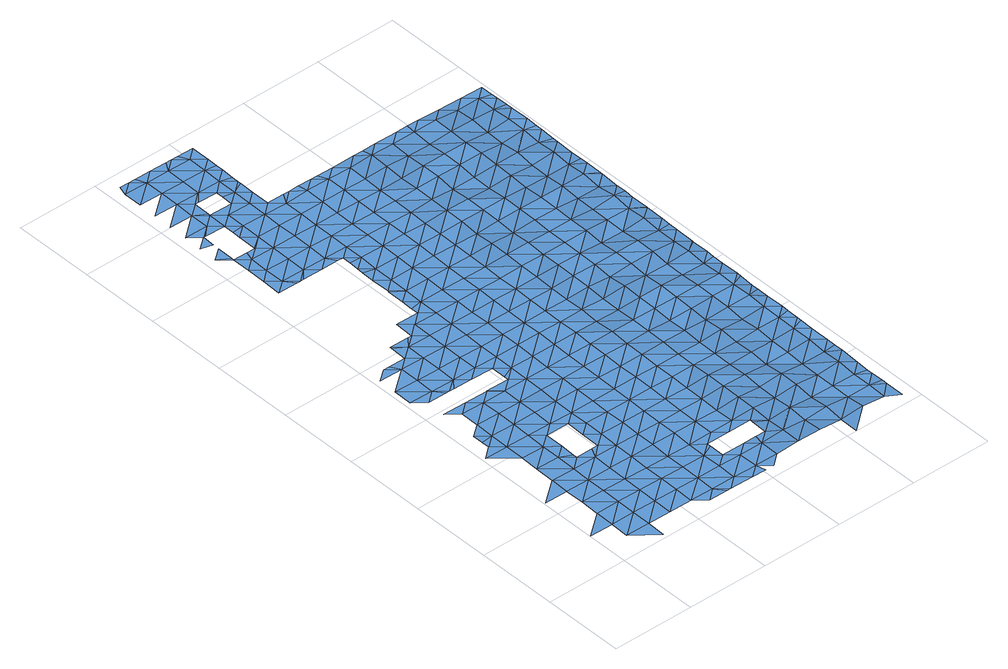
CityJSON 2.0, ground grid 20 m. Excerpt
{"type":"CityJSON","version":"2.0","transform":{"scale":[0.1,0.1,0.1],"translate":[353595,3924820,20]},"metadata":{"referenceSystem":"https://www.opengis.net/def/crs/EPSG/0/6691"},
"CityObjects":{
"waterbody1":{"type":"WaterBody","attributes":{"name":"3","class":"1140","function":"1","WaterBodyRiverFloodingRiskAttribute.description":"6","WaterBodyRiverFloodingRiskAttribute.rankOrg":"1","WaterBodyRiverFloodingRiskAttribute.adminType":"2","WaterBodyRiverFloodingRiskAttribute.scale":"L2"},"geometry":[{"type":"MultiSurface","lod":"1","boundaries":[[[0,1,2]],[[3,4,5]],[[5,6,1]],[[1,7,2]],[[6,5,4]],[[8,9,10]],[[2,7,11]],[[1,6,7]],[[7,12,11]],[[11,13,10]],[[13,8,10]],[[4,14,6]],[[15,14,4]],[[13,11,12]],[[16,17,8]],[[6,18,7]],[[13,16,8]],[[19,20,21]],[[20,22,21]],[[16,23,17]],[[24,25,26]],[[24,19,25]],[[12,7,18]],[[19,21,25]],[[27,21,22]],[[6,14,18]],[[22,17,27]],[[28,26,25]],[[13,12,29]],[[27,17,23]],[[15,30,14]],[[12,18,29]],[[27,31,21]],[[21,32,25]],[[33,23,16]],[[34,30,15]],[[35,36,13]],[[14,37,18]],[[36,33,16]],[[38,28,25]],[[13,29,35]],[[16,13,36]],[[33,39,23]],[[40,27,23]],[[41,42,43]],[[39,40,23]],[[37,29,18]],[[32,21,31]],[[44,42,41]],[[45,46,28]],[[47,46,48]],[[14,30,37]],[[38,25,32]],[[38,45,28]],[[49,35,29]],[[50,27,40]],[[31,27,50]],[[36,51,33]],[[52,44,41]],[[41,43,53]],[[54,49,29]],[[55,56,34]],[[54,29,37]],[[50,57,31]],[[58,36,35]],[[59,44,52]],[[34,60,30]],[[61,59,62]],[[48,46,45]],[[41,53,63]],[[36,64,51]],[[32,31,57]],[[30,60,37]],[[59,65,62]],[[66,56,55]],[[57,67,32]],[[45,68,48]],[[69,57,50]],[[34,56,60]],[[37,70,54]],[[35,49,58]],[[52,41,71]],[[72,71,63]],[[64,36,58]],[[41,63,71]],[[38,73,45]],[[59,74,65]],[[38,32,73]],[[52,75,59]],[[76,77,64]],[[58,76,64]],[[78,56,66]],[[79,75,52]],[[37,60,70]],[[32,67,73]],[[79,52,71]],[[49,54,80]],[[72,81,71]],[[45,82,68]],[[69,83,57]],[[84,56,78]],[[59,75,74]],[[54,70,80]],[[77,85,69]],[[82,45,73]],[[49,86,58]],[[60,56,84]],[[82,87,68]],[[77,76,85]],[[88,86,49]],[[88,49,80]],[[85,83,69]],[[81,89,71]],[[58,90,76]],[[91,79,71]],[[67,57,92]],[[93,84,78]],[[74,94,95]],[[82,96,87]],[[95,94,97]],[[86,90,58]],[[98,60,84]],[[73,67,92]],[[70,99,80]],[[74,75,94]],[[89,91,71]],[[57,83,92]],[[70,60,99]],[[76,100,85]],[[90,100,76]],[[60,98,99]],[[101,89,81]],[[75,102,94]],[[73,92,103]],[[97,94,104]],[[82,73,105]],[[75,79,102]],[[83,85,100]],[[105,73,103]],[[82,105,96]],[[106,86,88]],[[102,79,91]],[[84,107,98]],[[108,92,83]],[[80,99,109]],[[88,80,110]],[[98,111,99]],[[112,107,84]],[[104,94,113]],[[110,80,109]],[[84,93,112]],[[110,106,88]],[[114,115,116]],[[96,117,118]],[[107,111,98]],[[119,90,86]],[[120,83,100]],[[121,115,114]],[[105,117,96]],[[122,109,99]],[[118,117,101]],[[113,94,123]],[[124,122,99]],[[94,102,123]],[[112,93,125]],[[124,99,111]],[[126,100,90]],[[83,120,108]],[[89,101,127]],[[128,116,129]],[[116,115,129]],[[91,130,102]],[[131,132,133]],[[103,92,134]],[[91,89,130]],[[135,132,131]],[[129,136,128]],[[119,86,106]],[[137,113,123]],[[119,126,90]],[[128,136,133]],[[101,117,127]],[[134,92,108]],[[138,115,121]],[[139,113,137]],[[105,103,134]],[[130,89,127]],[[107,140,111]],[[138,141,115]],[[142,106,110]],[[109,122,143]],[[137,144,139]],[[120,100,126]],[[145,107,112]],[[146,147,148]],[[149,108,120]],[[115,150,129]],[[151,112,152]],[[153,133,136]],[[154,105,134]],[[110,109,142]],[[155,141,138]],[[117,105,156]],[[117,157,127]],[[151,145,112]],[[102,130,158]],[[123,102,159]],[[142,109,143]],[[146,160,161]],[[162,134,108]],[[156,105,154]],[[149,120,126]],[[159,102,158]],[[137,123,159]],[[122,163,143]],[[164,144,137]],[[165,160,146]],[[107,145,140]],[[115,141,150]],[[159,164,137]],[[153,136,166]],[[119,106,167]],[[168,126,119]],[[169,154,134]],[[136,129,170]],[[157,117,156]],[[162,108,149]],[[106,142,167]],[[167,168,119]],[[130,171,158]],[[141,155,172]],[[130,127,171]],[[173,174,175]],[[129,150,170]],[[166,136,170]],[[161,160,173]],[[176,149,126]],[[177,159,158]],[[169,134,162]],[[178,156,154]],[[144,179,180]],[[127,157,171]],[[168,181,126]],[[140,145,182]],[[164,179,144]],[[179,183,180]],[[160,165,184]],[[185,145,151]],[[171,177,158]],[[142,143,186]],[[143,163,186]],[[187,188,189]],[[190,141,172]],[[141,191,150]],[[192,178,154]],[[193,167,142]],[[187,166,188]],[[188,166,170]],[[192,154,169]],[[194,195,196]],[[197,164,159]],[[179,198,183]],[[199,186,163]],[[183,198,200]],[[201,202,174]],[[201,195,194]],[[150,191,170]],[[182,145,203]],[[173,160,204]],[[200,198,205]],[[160,184,204]],[[206,142,186]],[[207,196,208]],[[178,209,156]],[[210,190,172]],[[126,181,176]],[[185,211,145]],[[204,212,173]],[[213,189,188]],[[214,189,213]],[[197,179,164]],[[162,149,215]],[[184,214,213]],[[198,216,205]],[[157,156,209]],[[157,217,171]],[[159,177,218]],[[205,216,219]],[[141,190,191]],[[220,188,170]],[[196,195,208]],[[168,167,193]],[[174,173,221]],[[215,222,162]],[[142,206,193]],[[203,145,211]],[[173,212,221]],[[149,176,215]],[[193,223,168]],[[168,224,181]],[[204,184,225]],[[159,218,197]],[[169,162,222]],[[184,213,225]],[[169,226,192]],[[216,227,219]],[[197,228,179]],[[229,230,203]],[[179,231,198]],[[232,213,188]],[[223,224,168]],[[233,190,210]],[[199,234,186]],[[222,226,169]],[[235,206,186]],[[170,191,236]],[[208,195,237]],[[238,219,227]],[[177,171,217]],[[229,199,230]],[[239,238,227]],[[229,203,211]],[[157,209,217]],[[239,240,241]],[[192,242,178]],[[233,243,190]],[[244,204,225]],[[227,240,239]],[[245,246,221]],[[201,174,246]],[[234,235,186]],[[170,236,220]],[[174,221,246]],[[198,247,216]],[[213,232,225]],[[241,240,233]],[[229,234,199]],[[190,248,191]],[[201,249,195]],[[195,250,237]],[[251,193,206]],[[185,252,211]],[[231,247,198]],[[253,209,178]],[[176,181,254]],[[243,248,190]],[[179,228,231]],[[255,244,225]],[[177,217,256]],[[240,243,233]],[[218,177,257]],[[218,258,197]],[[188,220,232]],[[191,259,236]],[[242,253,178]],[[253,217,209]],[[181,224,254]],[[211,260,229]],[[261,222,215]],[[201,246,249]],[[192,226,242]],[[177,256,257]],[[215,176,262]],[[197,258,228]],[[252,185,263]],[[246,245,264]],[[251,206,235]],[[195,265,250]],[[251,266,193]],[[227,216,267]],[[227,268,240]],[[262,176,254]],[[265,195,249]],[[255,225,269]],[[236,270,220]],[[225,232,269]],[[229,271,234]],[[223,193,266]],[[223,272,224]],[[273,256,217]],[[218,257,258]],[[259,191,248]],[[216,247,267]],[[253,274,217]],[[260,211,252]],[[240,268,243]],[[271,235,234]],[[220,270,232]],[[255,275,276]],[[266,272,223]],[[226,222,261]],[[274,273,217]],[[276,275,264]],[[215,262,261]],[[275,255,269]],[[268,227,267]],[[277,257,256]],[[278,248,243]],[[232,279,269]],[[261,280,226]],[[281,252,263]],[[228,258,282]],[[236,259,270]],[[231,228,283]],[[246,264,284]],[[250,265,285]],[[254,224,272]],[[268,278,243]],[[229,260,271]],[[242,226,280]],[[235,286,251]],[[249,246,287]],[[247,231,283]],[[279,288,269]],[[257,277,258]],[[289,259,248]],[[269,288,275]],[[228,282,283]],[[264,275,284]],[[232,290,279]],[[287,246,284]],[[265,249,287]],[[291,266,251]],[[262,254,292]],[[252,293,260]],[[278,289,248]],[[286,235,271]],[[253,242,294]],[[232,270,290]],[[281,293,252]],[[285,265,295]],[[277,256,273]],[[296,284,275]],[[288,297,275]],[[254,272,292]],[[258,298,282]],[[242,280,294]],[[247,283,299]],[[267,247,300]],[[261,262,301]],[[290,302,279]],[[259,303,270]],[[274,253,304]],[[266,305,272]],[[295,265,306]],[[260,307,271]],[[275,297,296]],[[265,287,306]],[[251,286,291]],[[291,305,266]],[[268,267,300]],[[262,292,301]],[[298,258,277]],[[308,309,284]],[[253,294,304]],[[284,309,287]],[[247,299,300]],[[308,284,296]],[[270,303,290]],[[310,292,272]],[[268,311,278]],[[280,261,312]],[[259,289,313]],[[314,294,280]],[[315,295,306]],[[316,317,281]],[[318,277,273]],[[260,293,319]],[[312,261,301]],[[271,320,286]],[[283,282,321]],[[311,289,278]],[[312,314,280]],[[322,323,287]],[[274,304,324]],[[287,323,306]],[[273,274,318]],[[322,287,309]],[[282,298,321]],[[259,313,303]],[[325,293,281]],[[268,300,326]],[[260,319,307]],[[327,328,290]],[[302,290,328]],[[286,320,291]],[[329,315,306]],[[318,274,324]],[[294,330,304]],[[272,305,310]],[[311,268,326]],[[323,329,306]],[[331,283,321]],[[317,325,281]],[[277,332,298]],[[299,283,333]],[[301,292,334]],[[293,325,319]],[[335,312,301]],[[271,307,320]],[[289,336,313]],[[291,337,305]],[[290,303,327]],[[334,292,310]],[[333,283,331]],[[338,324,304]],[[339,277,318]],[[340,336,289]],[[298,332,321]],[[294,314,330]],[[327,341,328]],[[300,299,342]],[[289,311,340]],[[313,343,303]],[[305,344,310]],[[335,301,334]],[[319,345,307]],[[346,314,312]],[[291,320,337]],[[337,344,305]],[[347,318,324]],[[277,339,332]],[[304,330,348]],[[299,333,342]],[[321,349,331]],[[326,300,350]],[[326,351,311]],[[352,346,312]],[[307,345,320]],[[353,341,327]],[[303,354,327]],[[338,304,348]],[[319,325,355]],[[352,312,335]],[[350,300,342]],[[310,356,334]],[[343,313,336]],[[318,357,339]],[[311,351,340]],[[321,332,358]],[[359,337,320]],[[317,360,325]],[[319,355,345]],[[354,353,327]],[[347,324,338]],[[310,344,361]],[[334,362,335]],[[363,332,339]],[[321,358,349]],[[330,314,364]],[[354,303,343]],[[330,365,348]],[[326,350,351]],[[333,331,366]],[[356,310,361]],[[325,367,355]],[[351,368,340]],[[359,320,345]],[[340,369,336]],[[364,314,346]],[[360,367,325]],[[357,363,339]],[[318,347,357]],[[335,370,352]],[[332,363,358]],[[354,371,353]],[[331,349,366]],[[336,369,343]],[[372,361,344]],[[342,333,373]],[[342,374,350]],[[362,370,335]],[[375,337,359]],[[334,356,362]],[[330,364,365]],[[344,337,372]],[[376,347,338]],[[374,351,350]],[[352,377,346]],[[333,366,373]],[[338,348,378]],[[340,368,369]],[[372,337,375]],[[379,354,343]],[[370,377,352]],[[345,380,359]],[[378,348,365]],[[378,376,338]],[[355,367,381]],[[345,355,380]],[[382,364,346]],[[374,342,373]],[[383,368,351]],[[384,379,343]],[[371,354,385]],[[347,386,357]],[[380,355,381]],[[387,360,388]],[[358,363,389]],[[384,343,369]],[[349,358,390]],[[356,361,391]],[[367,360,387]],[[392,362,356]],[[374,383,351]],[[379,385,354]],[[377,382,346]],[[393,375,359]],[[376,386,347]],[[386,363,357]],[[366,349,390]],[[361,372,391]],[[394,395,367]],[[396,369,368]],[[358,389,390]],[[367,395,381]],[[394,367,387]],[[382,397,364]],[[392,356,391]],[[398,389,363]],[[359,380,399]],[[400,380,381]],[[401,400,381]],[[365,364,397]],[[401,381,395]],[[396,368,383]],[[386,398,363]],[[366,390,402]],[[373,366,403]],[[404,405,362]],[[359,399,393]],[[378,365,397]],[[406,391,372]],[[407,376,378]],[[370,405,377]],[[372,375,408]],[[374,373,403]],[[362,392,404]],[[370,362,405]],[[389,409,390]],[[410,385,379]],[[366,402,403]],[[397,407,378]],[[411,369,396]],[[398,409,389]],[[412,380,400]],[[374,413,383]],[[399,380,412]],[[414,382,377]],[[384,369,415]],[[375,393,408]],[[416,392,391]],[[417,386,376]],[[405,414,377]],[[415,369,411]],[[418,374,403]],[[419,396,383]],[[420,399,412]],[[406,372,408]],[[406,416,391]],[[393,399,421]],[[379,384,422]],[[421,399,420]],[[413,374,418]],[[423,408,393]],[[414,424,382]],[[379,422,410]],[[376,407,417]],[[425,411,396]],[[390,409,426]],[[384,415,422]],[[402,390,427]],[[404,392,416]],[[397,382,424]],[[393,421,423]],[[428,405,404]],[[429,409,398]],[[390,426,427]],[[422,430,410]],[[386,417,431]],[[383,413,419]],[[398,386,429]],[[432,415,411]],[[403,402,433]],[[434,408,423]],[[435,428,404]],[[436,437,397]],[[406,408,438]],[[437,417,407]],[[435,404,416]],[[405,428,414]],[[438,408,434]],[[418,403,433]],[[386,431,429]],[[425,396,419]],[[439,416,406]],[[425,432,411]],[[432,422,415]],[[397,424,436]],[[402,427,433]],[[407,397,437]],[[418,440,413]],[[441,439,406]],[[406,438,441]],[[442,431,417]],[[426,409,443]],[[414,444,424]],[[428,444,414]],[[430,422,445]],[[409,429,443]],[[416,446,435]],[[418,433,440]],[[440,447,413]],[[413,448,419]],[[449,445,422]],[[446,416,439]],[[427,426,450]],[[424,451,436]],[[442,417,437]],[[447,448,413]],[[452,429,431]],[[450,426,443]],[[444,451,424]],[[453,428,435]],[[419,448,425]],[[454,453,435]],[[454,435,446]],[[422,432,449]],[[455,452,431]],[[455,431,442]],[[429,452,443]],[[456,444,428]],[[427,450,457]],[[433,427,458]],[[448,459,425]],[[460,428,453]],[[461,442,437]],[[456,428,460]],[[432,425,459]],[[462,449,432]],[[436,451,463]],[[464,445,449]],[[427,457,458]],[[437,436,461]],[[440,433,465]],[[444,466,451]],[[440,467,447]],[[459,462,432]],[[466,444,456]],[[436,463,461]],[[465,433,458]],[[465,467,440]],[[443,452,468]],[[450,443,469]],[[451,470,463]],[[471,470,451]],[[447,472,448]],[[471,451,466]],[[455,442,473]],[[474,452,455]],[[443,468,469]],[[449,475,464]],[[442,461,473]],[[476,461,463]],[[477,459,448]],[[475,449,462]],[[457,450,478]],[[479,463,470]],[[480,474,455]],[[474,468,452]],[[450,469,478]],[[458,481,465]],[[463,479,476]],[[455,473,480]],[[447,467,472]],[[459,477,462]],[[476,482,461]],[[458,457,481]],[[461,482,473]],[[483,464,475]],[[484,469,468]],[[485,467,465]],[[457,478,481]],[[448,472,477]],[[486,487,473]],[[477,488,462]],[[473,487,480]],[[486,473,482]],[[489,478,469]],[[484,468,474]],[[475,462,488]],[[485,465,481]],[[483,475,490]],[[484,489,469]],[[491,474,480]],[[485,492,467]],[[487,491,480]],[[493,490,475]],[[492,494,467]],[[494,477,472]],[[489,495,478]],[[472,467,494]],[[496,474,491]],[[475,488,493]],[[474,497,484]],[[497,474,496]],[[498,488,477]],[[499,485,481]],[[481,478,500]],[[497,501,484]],[[502,489,484]],[[501,502,484]],[[503,490,493]],[[478,495,500]],[[485,499,492]],[[498,477,494]],[[489,504,495]],[[499,481,500]],[[504,489,502]],[[504,505,495]],[[506,503,493]],[[492,507,494]],[[488,498,508]],[[493,488,506]],[[505,509,495]],[[495,509,500]],[[507,498,494]],[[488,508,506]],[[492,499,510]],[[511,499,500]],[[512,511,500]],[[512,500,509]],[[492,510,507]],[[513,510,499]],[[498,514,508]],[[506,515,503]],[[516,514,498]],[[499,511,513]],[[498,507,516]],[[508,517,506]],[[518,519,510]],[[510,519,507]],[[518,510,513]],[[517,515,506]],[[520,521,507]],[[507,521,516]],[[520,507,519]],[[508,514,517]],[[521,522,516]],[[516,522,514]],[[522,523,514]],[[517,524,515]],[[523,525,514]],[[514,525,517]],[[526,524,517]],[[526,517,525]]]}]}
},
"vertices":[
[2,103,11],[59,102,11],[60,148,11],[114,9,11],[115,55,11],[58,56,11],[116,102,11],[117,148,11],[62,287,11],[5,242,11],[61,241,11],[61,195,11],[117,194,11],[118,240,11],[172,101,11],[172,55,11],[119,286,11],[63,334,11],[173,147,11],[37,450,12],[8,427,12],[64,426,12],[64,380,11],[120,333,11],[37,470,12],[65,472,12],[37,496,12],[120,379,11],[66,518,12],[174,193,11],[229,100,11],[121,425,12],[122,471,12],[148,309,11],[228,54,11],[175,239,11],[176,285,11],[230,146,11],[123,517,12],[148,320,11],[149,356,11],[68,657,14],[11,658,14],[40,635,14],[12,704,14],[123,563,12],[67,564,12],[39,588,12],[95,587,12],[231,238,11],[149,401,12],[188,308,12],[69,703,14],[86,634,14],[231,192,10],[257,30,11],[285,53,11],[178,424,12],[232,284,12],[70,750,14],[286,99,11],[13,751,14],[42,773,14],[96,634,14],[204,308,12],[56,773,14],[303,29,11],[179,471,12],[152,586,12],[206,400,12],[287,145,11],[125,656,14],[106,634,14],[179,517,12],[98,772,14],[126,749,14],[233,331,12],[205,355,12],[313,29,11],[126,702,14],[287,191,10],[153,633,14],[180,563,12],[234,423,11],[342,52,11],[234,377,12],[289,283,11],[153,586,12],[288,237,12],[182,655,14],[290,330,12],[182,701,14],[235,470,11],[370,28,11],[127,795,14],[99,813,14],[209,585,13],[99,818,14],[343,98,11],[343,144,11],[290,376,12],[209,632,13],[183,748,14],[236,516,13],[146,817,14],[237,562,13],[346,282,11],[399,97,11],[292,469,12],[344,190,10],[345,236,12],[372,120,11],[399,51,11],[156,817,14],[47,1096,15],[76,1119,15],[48,1143,15],[238,608,13],[209,595,13],[346,329,12],[291,422,12],[95,1095,15],[372,167,11],[184,794,14],[372,158,11],[405,27,11],[347,375,12],[238,654,14],[49,1189,15],[76,1166,15],[239,700,13],[50,1241,15],[21,1259,15],[49,1235,15],[293,515,13],[50,1281,15],[77,1212,15],[185,840,14],[103,1095,15],[157,864,14],[428,119,11],[132,1118,15],[402,236,12],[401,189,12],[213,863,14],[456,96,11],[51,1328,15],[22,1305,15],[50,1298,15],[348,421,13],[133,1165,15],[455,50,11],[426,27,11],[84,1234,15],[293,561,13],[112,1095,15],[294,607,13],[295,653,14],[240,747,13],[241,793,13],[79,1350,15],[23,1351,15],[349,468,13],[429,166,12],[241,839,14],[56,1328,15],[106,1234,15],[402,282,12],[403,328,13],[349,514,14],[134,1211,15],[296,699,14],[161,1094,15],[80,1396,15],[81,1443,15],[23,1397,15],[405,420,14],[297,746,14],[351,606,14],[242,886,14],[213,881,14],[404,374,13],[460,119,12],[214,909,14],[107,1327,15],[512,49,15],[458,189,12],[106,1236,15],[135,1257,15],[106,1280,15],[189,1117,15],[190,1164,15],[350,560,14],[459,281,12],[25,1490,15],[82,1535,15],[26,1536,15],[298,838,14],[243,932,14],[486,165,13],[215,952,14],[82,1489,15],[24,1444,15],[485,118,12],[108,1373,15],[215,955,14],[458,235,11],[33,1559,15],[55,1559,15],[352,652,15],[204,1094,15],[513,95,15],[108,1378,15],[135,1303,15],[107,1301,15],[405,467,13],[244,978,14],[352,698,14],[297,792,14],[215,1001,14],[191,1256,15],[109,1419,15],[406,513,14],[460,327,12],[461,373,12],[136,1349,15],[407,559,14],[244,1024,14],[299,885,15],[514,141,11],[486,157,13],[300,931,15],[192,1302,15],[217,1093,15],[514,188,15],[515,234,15],[191,1210,15],[72,1558,15],[216,1032,14],[216,1048,15],[245,1070,15],[217,1072,15],[408,605,15],[246,1116,15],[164,1372,15],[118,1419,15],[138,1442,15],[300,977,15],[247,1163,14],[138,1488,15],[111,1558,15],[516,280,15],[570,94,11],[408,651,15],[461,419,12],[165,1372,15],[353,745,14],[354,791,15],[355,837,14],[247,1209,15],[570,140,15],[463,512,13],[462,466,13],[569,48,15],[166,1418,15],[139,1534,15],[517,326,15],[301,1023,15],[302,1069,15],[193,1348,15],[248,1255,14],[571,187,11],[517,372,13],[410,744,14],[409,698,14],[194,1394,15],[166,1399,15],[411,790,14],[303,1115,15],[221,1325,15],[464,558,16],[626,47,11],[355,884,15],[356,930,15],[194,1441,15],[153,1557,15],[572,233,11],[195,1487,15],[221,1371,15],[303,1162,15],[249,1301,14],[573,279,15],[518,418,13],[626,93,16],[464,605,13],[168,1557,15],[222,1417,15],[222,1408,15],[411,836,14],[357,976,16],[358,1022,16],[519,465,16],[263,1325,15],[305,1254,16],[465,651,16],[573,325,13],[196,1533,15],[628,186,16],[222,1433,15],[223,1464,15],[574,371,13],[359,1114,16],[520,511,16],[304,1208,15],[520,557,16],[185,1557,15],[625,1,11],[682,46,16],[467,743,14],[627,139,11],[629,232,16],[412,883,14],[223,1483,15],[224,1509,15],[466,697,14],[683,92,11],[359,1068,16],[306,1301,16],[278,1324,15],[224,1556,15],[521,604,13],[413,929,14],[468,835,16],[414,975,15],[575,417,13],[576,464,16],[361,1207,15],[629,278,11],[523,696,16],[467,789,16],[360,1161,15],[302,1324,16],[414,1021,15],[362,1253,16],[630,324,16],[684,185,11],[577,556,16],[523,742,17],[522,650,14],[470,928,17],[415,1067,14],[416,1113,14],[576,510,14],[334,1323,16],[362,1300,16],[684,138,11],[632,417,16],[524,788,17],[469,882,17],[685,231,11],[739,45,11],[631,370,13],[632,463,13],[525,834,15],[578,603,16],[579,649,17],[470,974,14],[740,91,12],[417,1160,15],[417,1206,14],[633,509,14],[352,1323,16],[687,324,13],[471,1020,17],[472,1066,17],[686,277,12],[580,741,17],[634,555,16],[579,695,13],[419,1299,15],[741,184,16],[740,137,11],[635,602,17],[473,1113,17],[418,1252,15],[391,1322,16],[581,787,17],[767,68,15],[767,22,15],[526,881,17],[526,927,14],[688,370,16],[688,416,13],[743,276,16],[768,83,14],[768,114,12],[473,1159,17],[635,648,14],[582,833,17],[742,230,12],[769,160,14],[768,128,13],[527,973,17],[528,1020,17],[689,462,16],[690,508,17],[744,369,16],[636,694,17],[743,323,16],[582,880,17],[448,1322,17],[474,1205,15],[770,207,16],[529,1112,14],[691,554,17],[475,1251,18],[745,415,16],[637,740,18],[529,1066,17],[530,1158,18],[770,229,16],[770,252,16],[476,1298,18],[771,299,15],[691,601,14],[531,1204,18],[583,926,18],[584,972,18],[746,507,17],[638,832,18],[472,1321,17],[638,786,14],[532,1250,15],[585,1019,18],[772,332,16],[746,461,17],[692,647,14],[693,693,18],[772,345,16],[773,391,17],[585,1065,14],[772,374,16],[694,739,18],[639,879,18],[747,553,17],[505,1321,18],[773,437,15],[586,1111,14],[587,1157,18],[532,1297,18],[640,925,18],[748,600,14],[695,832,14],[774,484,15],[774,467,15],[694,785,14],[775,530,17],[641,971,18],[641,1018,15],[588,1203,18],[775,519,16],[750,692,14],[588,1249,15],[749,646,18],[561,1320,18],[642,1064,18],[776,576,15],[643,1110,18],[696,878,14],[697,924,14],[777,623,15],[776,603,15],[644,1156,19],[750,739,14],[752,831,14],[589,1296,19],[777,668,15],[644,1202,19],[697,970,18],[777,664,15],[751,785,18],[698,1017,14],[778,715,16],[590,1319,19],[753,877,19],[699,1063,14],[778,739,16],[779,761,16],[645,1248,19],[753,923,14],[618,1319,19],[780,807,17],[700,1109,19],[646,1295,19],[700,1155,14],[754,969,19],[780,808,17],[780,853,16],[701,1201,14],[756,1062,19],[755,1016,15],[781,875,17],[781,900,17],[674,1318,17],[782,945,18],[782,952,18],[703,1294,14],[757,1154,19],[702,1247,19],[783,992,18],[756,1108,15],[783,1039,17],[783,1011,18],[784,1084,18],[759,1247,15],[732,1317,15],[758,1201,19],[759,1293,15],[784,1096,18],[785,1131,19],[785,1148,19],[786,1177,20],[786,1223,19],[787,1239,18],[788,1316,15],[787,1269,16],[787,1285,16]
]}
